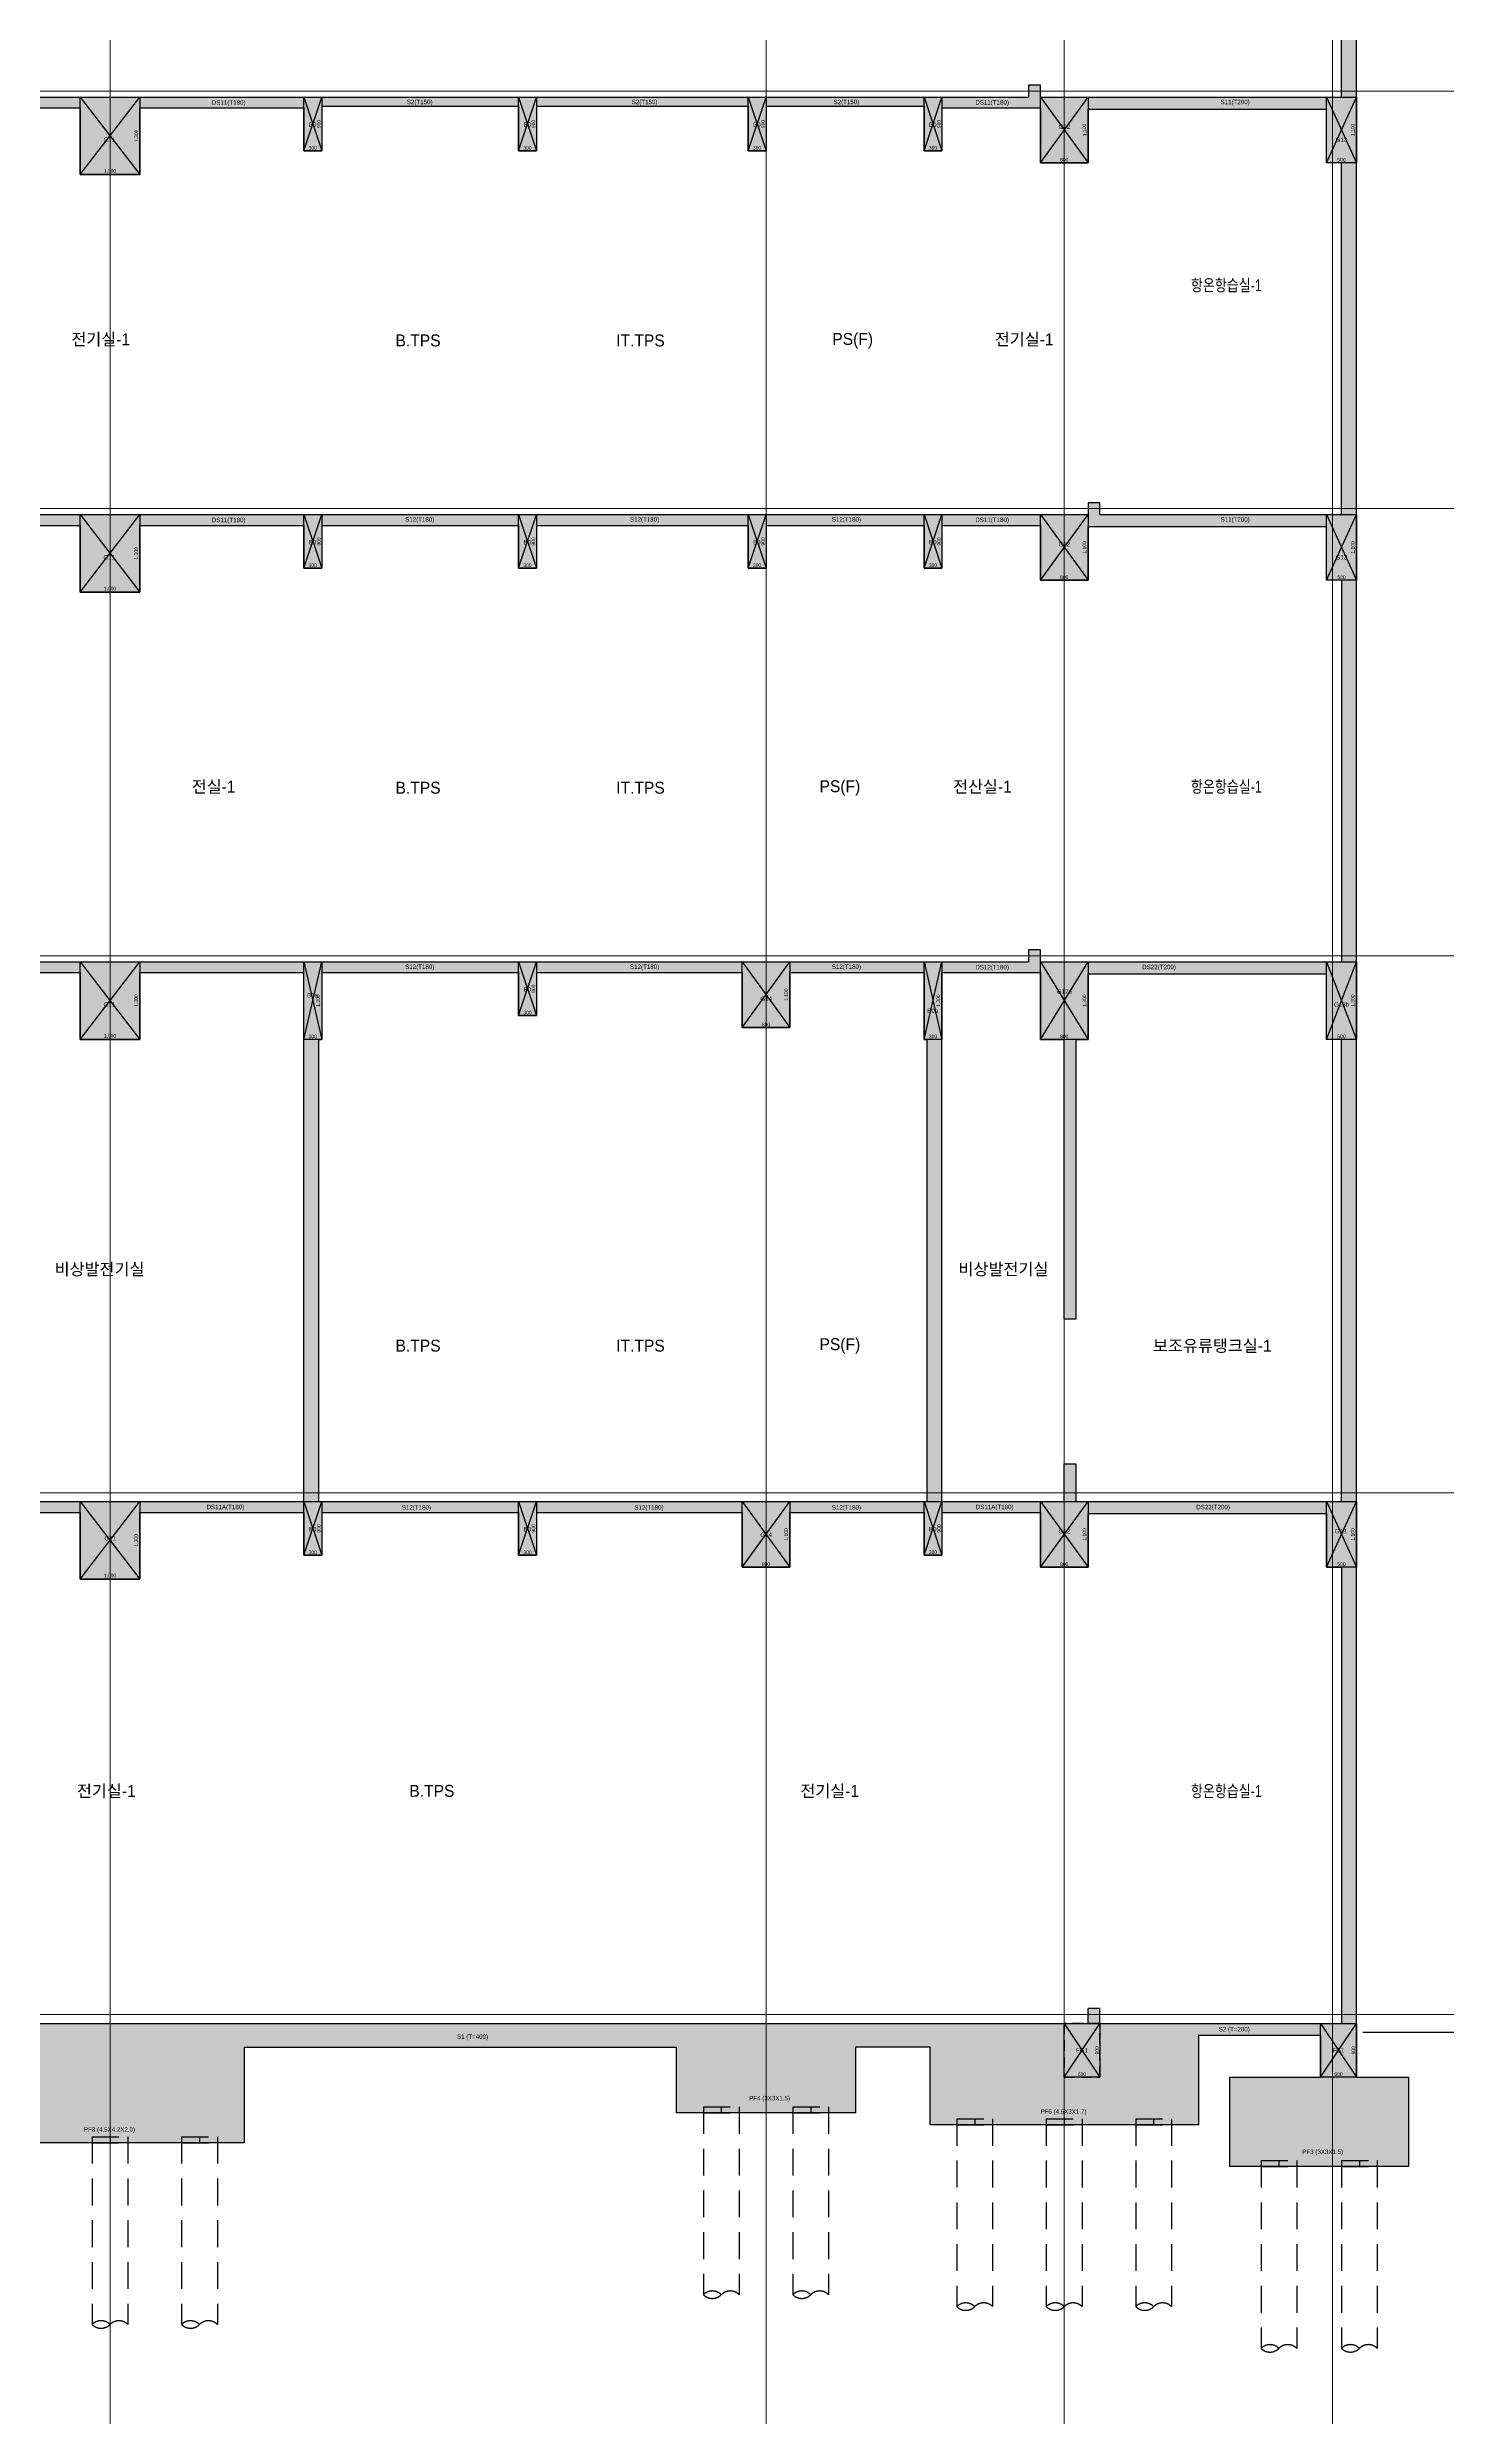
# Model space of a CAD drawing. Header units: millimetres. Extents: x 0 to 841000, y -4805 to 148500.
# Drawn here: x 768338 to 791801, y 28187 to 67913 of the extents above; entities that cross this region are included whole.
import ezdxf
from ezdxf.enums import TextEntityAlignment as Align

# ---------------------------------------------------------------- set-up
doc = ezdxf.new("R2010")
doc.units = ezdxf.units.MM
doc.header["$LTSCALE"] = 250
for name, pattern in [('HID', [2.8, 1.8, -1]), ('HIDDEN', [9.525, 6.35, -3.175]), ('PHANTOM2', [31.75, 15.875, -3.175, 3.175, -3.175, 3.175, -3.175])]:
    doc.linetypes.add(name, pattern=pattern)
doc.layers.get('Defpoints').update_dxf_attribs({"color": 151})
for name, color, linetype in [('A-CON', 2, 'Continuous'), ('A-CON-HID', 4, 'HID'), ('A-SITE', 3, 'PHANTOM2'), ('구조SOLID', 253, 'Continuous'), ('기초', 5, 'HIDDEN')]:
    doc.layers.add(name, color=color, linetype=linetype)
for name, color, linetype, plot in [('AS-HIDLINE', 205, 'Continuous', False), ('NO-TEXT', 150, 'Continuous', False), ('NOPLOT', 191, 'Continuous', False)]:
    doc.layers.add(name, color=color, linetype=linetype, plot=plot)
doc.layers.add('CEN', color=1, linetype='Continuous', lineweight=9)
doc.styles.add('Gdim', font='Dotum.ttf')
doc.dimstyles.new('G-Xdim', dxfattribs={"dimscale": 30, "dimtxt": 2, "dimasz": 1, "dimexe": 1.2, "dimexo": 1.2, "dimgap": 0, "dimtad": 1, "dimdec": 1, "dimdsep": 46, "dimlunit": 6, "dimtxsty": 'Gdim', "dimcen": 1, "dimse1": 1, "dimse2": 1, "dimsd1": 1, "dimsd2": 1, "dimclrd": 1, "dimclre": 1, "dimclrt": 256, "dimadec": 0, "dimazin": 0, "dimtfac": 1, "dimtdec": 1, "dimtix": 1, "dimtmove": 2, "dimatfit": 1, "dimfxl": 2, "dimtolj": 1, "dimlwd": -1, "dimlwe": -1, "dimarcsym": 0})

# ---------------------------------------------------------------- blocks, each defined once
blk = doc.blocks.new('*D222')
at = {"layer": 'Defpoints', "color": 0, "linetype": 'Continuous', "transparency": 16777216}
for p in [(-200, -1100), (300, -1080), (300, -1100)]:
    blk.add_point(p, dxfattribs=at)
at = {"layer": 'AS-HIDLINE', "linetype": 'Continuous', "transparency": 16777216, "insert": (50, -1050), "char_height": 60, "attachment_point": 5, "style": 'Gdim'}
blk.add_mtext('\\A1;500', dxfattribs=at)
blk = doc.blocks.new('*D223')
at = {"layer": 'Defpoints', "color": 0, "linetype": 'Continuous', "transparency": 16777216}
for p in [(300, 0), (280, 0), (300, -1100)]:
    blk.add_point(p, dxfattribs=at)
at = {"layer": 'AS-HIDLINE', "linetype": 'Continuous', "transparency": 16777216, "insert": (244, -550), "char_height": 60, "attachment_point": 5, "rotation": 90, "style": 'Gdim'}
blk.add_mtext('\\A1;1,100', dxfattribs=at)
blk = doc.blocks.new('*D218')
at = {"layer": 'Defpoints', "color": 0, "linetype": 'Continuous', "transparency": 16777216}
for p in [(-550, -900), (50, -880), (50, -900)]:
    blk.add_point(p, dxfattribs=at)
at = {"layer": 'AS-HIDLINE', "linetype": 'Continuous', "transparency": 16777216, "insert": (-250, -850), "char_height": 60, "attachment_point": 5, "style": 'Gdim'}
blk.add_mtext('\\A1;600', dxfattribs=at)
blk = doc.blocks.new('*D219')
at = {"layer": 'Defpoints', "color": 0, "linetype": 'Continuous', "transparency": 16777216}
for p in [(50, 0), (30, 0), (50, -900)]:
    blk.add_point(p, dxfattribs=at)
at = {"layer": 'AS-HIDLINE', "linetype": 'Continuous', "transparency": 16777216, "insert": (0, -450), "char_height": 60, "attachment_point": 5, "rotation": 90, "style": 'Gdim'}
blk.add_mtext('\\A1;900', dxfattribs=at)
blk = doc.blocks.new('*D184')
at = {"layer": 'Defpoints', "color": 0, "linetype": 'Continuous', "transparency": 16777216}
for p in [(-500, -1100), (300, -1080), (300, -1100)]:
    blk.add_point(p, dxfattribs=at)
at = {"layer": 'AS-HIDLINE', "linetype": 'Continuous', "transparency": 16777216, "insert": (-100, -1050), "char_height": 60, "attachment_point": 5, "style": 'Gdim'}
blk.add_mtext('\\A1;800', dxfattribs=at)
blk = doc.blocks.new('*D185')
at = {"layer": 'Defpoints', "color": 0, "linetype": 'Continuous', "transparency": 16777216}
for p in [(300, 0), (280, 0), (300, -1100)]:
    blk.add_point(p, dxfattribs=at)
at = {"layer": 'AS-HIDLINE', "linetype": 'Continuous', "transparency": 16777216, "insert": (244, -550), "char_height": 60, "attachment_point": 5, "rotation": 90, "style": 'Gdim'}
blk.add_mtext('\\A1;1,100', dxfattribs=at)
blk = doc.blocks.new('*D226')
at = {"layer": 'Defpoints', "color": 0, "linetype": 'Continuous', "transparency": 16777216}
for p in [(-700, -1300), (300, -1280), (300, -1300)]:
    blk.add_point(p, dxfattribs=at)
at = {"layer": 'AS-HIDLINE', "linetype": 'Continuous', "transparency": 16777216, "insert": (-200, -1244), "char_height": 60, "attachment_point": 5, "style": 'Gdim'}
blk.add_mtext('\\A1;1,000', dxfattribs=at)
blk = doc.blocks.new('*D227')
at = {"layer": 'Defpoints', "color": 0, "linetype": 'Continuous', "transparency": 16777216}
for p in [(300, 0), (280, 0), (300, -1300)]:
    blk.add_point(p, dxfattribs=at)
at = {"layer": 'AS-HIDLINE', "linetype": 'Continuous', "transparency": 16777216, "insert": (244, -650), "char_height": 60, "attachment_point": 5, "rotation": 90, "style": 'Gdim'}
blk.add_mtext('\\A1;1,300', dxfattribs=at)
blk = doc.blocks.new('*D210')
at = {"layer": 'Defpoints', "color": 0, "linetype": 'Continuous', "transparency": 16777216}
for p in [(-500, -1300), (300, -1280), (300, -1300)]:
    blk.add_point(p, dxfattribs=at)
at = {"layer": 'AS-HIDLINE', "linetype": 'Continuous', "transparency": 16777216, "insert": (-100, -1250), "char_height": 60, "attachment_point": 5, "style": 'Gdim'}
blk.add_mtext('\\A1;800', dxfattribs=at)
blk = doc.blocks.new('*D211')
at = {"layer": 'Defpoints', "color": 0, "linetype": 'Continuous', "transparency": 16777216}
for p in [(300, 0), (280, 0), (300, -1300)]:
    blk.add_point(p, dxfattribs=at)
at = {"layer": 'AS-HIDLINE', "linetype": 'Continuous', "transparency": 16777216, "insert": (244, -650), "char_height": 60, "attachment_point": 5, "rotation": 90, "style": 'Gdim'}
blk.add_mtext('\\A1;1,300', dxfattribs=at)
blk = doc.blocks.new('*D214')
at = {"layer": 'Defpoints', "color": 0, "linetype": 'Continuous', "transparency": 16777216}
for p in [(-200, -1300), (300, -1280), (300, -1300)]:
    blk.add_point(p, dxfattribs=at)
at = {"layer": 'AS-HIDLINE', "linetype": 'Continuous', "transparency": 16777216, "insert": (50, -1250), "char_height": 60, "attachment_point": 5, "style": 'Gdim'}
blk.add_mtext('\\A1;500', dxfattribs=at)
blk = doc.blocks.new('*D215')
at = {"layer": 'Defpoints', "color": 0, "linetype": 'Continuous', "transparency": 16777216}
for p in [(300, 0), (280, 0), (300, -1300)]:
    blk.add_point(p, dxfattribs=at)
at = {"layer": 'AS-HIDLINE', "linetype": 'Continuous', "transparency": 16777216, "insert": (244, -650), "char_height": 60, "attachment_point": 5, "rotation": 90, "style": 'Gdim'}
blk.add_mtext('\\A1;1,300', dxfattribs=at)
blk = doc.blocks.new('파일')
at = {"layer": 'NOPLOT'}
blk.add_line((371, 890, 0), (371, 790, 0), dxfattribs=at)
at = {"layer": 'NOPLOT', "linetype": 'HID'}
blk.add_line((71, 790, 0), (671, 790, 0), dxfattribs=at)
at = {"layer": '기초', "linetype": 'HID'}
for p, q in [((71, 890, 0), (671, 890, 0)), ((71, 890, 0), (71, -2258, 0)), ((671, 890, 0), (671, -2258, 0))]:
    blk.add_line(p, q, dxfattribs=at)
for centre, start, end in [((221, -2408, 0), 45, 135), ((221, -2108, 0), 225, 315), ((521, -2408, 0), 45, 135)]:
    blk.add_arc(centre, 212, start, end, dxfattribs=at)
blk = doc.blocks.new('*D288')
at = {"layer": 'Defpoints', "color": 0, "linetype": 'Continuous', "transparency": 16777216}
for p in [(-300, -900), (0, -880), (0, -900)]:
    blk.add_point(p, dxfattribs=at)
at = {"layer": 'AS-HIDLINE', "linetype": 'Continuous', "transparency": 16777216, "insert": (-150, -850), "char_height": 60, "attachment_point": 5, "style": 'Gdim'}
blk.add_mtext('\\A1;300', dxfattribs=at)
blk = doc.blocks.new('*D289')
at = {"layer": 'Defpoints', "color": 0, "linetype": 'Continuous', "transparency": 16777216}
for p in [(0, 0), (-20, 0), (0, -900)]:
    blk.add_point(p, dxfattribs=at)
at = {"layer": 'AS-HIDLINE', "linetype": 'Continuous', "transparency": 16777216, "insert": (-50, -450), "char_height": 60, "attachment_point": 5, "rotation": 90, "style": 'Gdim'}
blk.add_mtext('\\A1;900', dxfattribs=at)
blk = doc.blocks.new('*D308')
at = {"layer": 'Defpoints', "color": 0, "linetype": 'Continuous', "transparency": 16777216}
for p in [(-300, -1300), (0, -1280), (0, -1300)]:
    blk.add_point(p, dxfattribs=at)
at = {"layer": 'AS-HIDLINE', "linetype": 'Continuous', "transparency": 16777216, "insert": (-150, -1250), "char_height": 60, "attachment_point": 5, "style": 'Gdim'}
blk.add_mtext('\\A1;300', dxfattribs=at)
blk = doc.blocks.new('*D309')
at = {"layer": 'Defpoints', "color": 0, "linetype": 'Continuous', "transparency": 16777216}
for p in [(0, 0), (-20, 0), (0, -1300)]:
    blk.add_point(p, dxfattribs=at)
at = {"layer": 'AS-HIDLINE', "linetype": 'Continuous', "transparency": 16777216, "insert": (-56, -650), "char_height": 60, "attachment_point": 5, "rotation": 90, "style": 'Gdim'}
blk.add_mtext('\\A1;1,300', dxfattribs=at)
blk = doc.blocks.new('*U109')
at = {"layer": 'AS-HIDLINE', "linetype": 'Continuous'}
for p, q in [((-200, -1100), (300, 0)), ((-200, 0), (300, -1100))]:
    blk.add_line(p, q, dxfattribs=at)
blk.add_lwpolyline([(-200, -1100), (-200, 0), (300, 0), (300, -1100)], close=True, dxfattribs=at)
dim = blk.add_linear_dim(base=(280.13, 0), p1=(300, -1100), p2=(300, 0), angle=90, dimstyle='G-Xdim', override={"dimtxsty": 'Gdim'}, dxfattribs=at)
dim.commit()
dim.dimension.update_dxf_attribs({"geometry": '*D223', "text_midpoint": (244.31, -550)})
dim = blk.add_linear_dim(base=(300, -1080.06), p1=(-200, -1100), p2=(300, -1100), dimstyle='G-Xdim', override={"dimtxsty": 'Gdim'}, dxfattribs=at)
dim.commit()
dim.dimension.update_dxf_attribs({"geometry": '*D222', "text_midpoint": (50, -1050.02)})
blk = doc.blocks.new('*U107')
at = {"layer": 'AS-HIDLINE', "linetype": 'Continuous'}
for p, q in [((-550, -900), (50, 0)), ((-550, 0), (50, -900))]:
    blk.add_line(p, q, dxfattribs=at)
blk.add_lwpolyline([(-550, -900), (-550, 0), (50, 0), (50, -900)], close=True, dxfattribs=at)
dim = blk.add_linear_dim(base=(30.13, 0), p1=(50, -900), p2=(50, 0), angle=90, dimstyle='G-Xdim', override={"dimtxsty": 'Gdim'}, dxfattribs=at)
dim.commit()
dim.dimension.update_dxf_attribs({"geometry": '*D219', "text_midpoint": (0.09, -450)})
dim = blk.add_linear_dim(base=(50, -880.06), p1=(-550, -900), p2=(50, -900), dimstyle='G-Xdim', override={"dimtxsty": 'Gdim'}, dxfattribs=at)
dim.commit()
dim.dimension.update_dxf_attribs({"geometry": '*D218', "text_midpoint": (-250, -850.02)})
blk = doc.blocks.new('*U90')
at = {"layer": 'AS-HIDLINE', "linetype": 'Continuous'}
for p, q in [((-500, -1100), (300, 0)), ((-500, 0), (300, -1100))]:
    blk.add_line(p, q, dxfattribs=at)
blk.add_lwpolyline([(-500, -1100), (-500, 0), (300, 0), (300, -1100)], close=True, dxfattribs=at)
dim = blk.add_linear_dim(base=(280.13, 0), p1=(300, -1100), p2=(300, 0), angle=90, dimstyle='G-Xdim', override={"dimtxsty": 'Gdim'}, dxfattribs=at)
dim.commit()
dim.dimension.update_dxf_attribs({"geometry": '*D185', "text_midpoint": (244.31, -550)})
dim = blk.add_linear_dim(base=(300, -1080.06), p1=(-500, -1100), p2=(300, -1100), dimstyle='G-Xdim', override={"dimtxsty": 'Gdim'}, dxfattribs=at)
dim.commit()
dim.dimension.update_dxf_attribs({"geometry": '*D184', "text_midpoint": (-100, -1050.02)})
blk = doc.blocks.new('*U111')
at = {"layer": 'AS-HIDLINE', "linetype": 'Continuous'}
for p, q in [((-700, -1300), (300, 0)), ((-700, 0), (300, -1300))]:
    blk.add_line(p, q, dxfattribs=at)
blk.add_lwpolyline([(-700, -1300), (-700, 0), (300, 0), (300, -1300)], close=True, dxfattribs=at)
dim = blk.add_linear_dim(base=(280.13, 0), p1=(300, -1300), p2=(300, 0), angle=90, dimstyle='G-Xdim', override={"dimtxsty": 'Gdim'}, dxfattribs=at)
dim.commit()
dim.dimension.update_dxf_attribs({"geometry": '*D227', "text_midpoint": (244.31, -650)})
dim = blk.add_linear_dim(base=(300, -1280.06), p1=(-700, -1300), p2=(300, -1300), dimstyle='G-Xdim', override={"dimtxsty": 'Gdim'}, dxfattribs=at)
dim.commit()
dim.dimension.update_dxf_attribs({"geometry": '*D226', "text_midpoint": (-200, -1244.24)})
blk = doc.blocks.new('*U103')
at = {"layer": 'AS-HIDLINE', "linetype": 'Continuous'}
for p, q in [((-500, -1300), (300, 0)), ((-500, 0), (300, -1300))]:
    blk.add_line(p, q, dxfattribs=at)
blk.add_lwpolyline([(-500, -1300), (-500, 0), (300, 0), (300, -1300)], close=True, dxfattribs=at)
dim = blk.add_linear_dim(base=(280.13, 0), p1=(300, -1300), p2=(300, 0), angle=90, dimstyle='G-Xdim', override={"dimtxsty": 'Gdim'}, dxfattribs=at)
dim.commit()
dim.dimension.update_dxf_attribs({"geometry": '*D211', "text_midpoint": (244.31, -650)})
dim = blk.add_linear_dim(base=(300, -1280.06), p1=(-500, -1300), p2=(300, -1300), dimstyle='G-Xdim', override={"dimtxsty": 'Gdim'}, dxfattribs=at)
dim.commit()
dim.dimension.update_dxf_attribs({"geometry": '*D210', "text_midpoint": (-100, -1250.02)})
blk = doc.blocks.new('*U105')
at = {"layer": 'AS-HIDLINE', "linetype": 'Continuous'}
for p, q in [((-200, -1300), (300, 0)), ((-200, 0), (300, -1300))]:
    blk.add_line(p, q, dxfattribs=at)
blk.add_lwpolyline([(-200, -1300), (-200, 0), (300, 0), (300, -1300)], close=True, dxfattribs=at)
dim = blk.add_linear_dim(base=(280.13, 0), p1=(300, -1300), p2=(300, 0), angle=90, dimstyle='G-Xdim', override={"dimtxsty": 'Gdim'}, dxfattribs=at)
dim.commit()
dim.dimension.update_dxf_attribs({"geometry": '*D215', "text_midpoint": (244.31, -650)})
dim = blk.add_linear_dim(base=(300, -1280.06), p1=(-200, -1300), p2=(300, -1300), dimstyle='G-Xdim', override={"dimtxsty": 'Gdim'}, dxfattribs=at)
dim.commit()
dim.dimension.update_dxf_attribs({"geometry": '*D214', "text_midpoint": (50, -1250.02)})
blk = doc.blocks.new('*U142')
at = {"layer": 'AS-HIDLINE', "linetype": 'Continuous'}
for p, q in [((-300, -900), (0, 0)), ((-300, 0), (0, -900))]:
    blk.add_line(p, q, dxfattribs=at)
blk.add_lwpolyline([(-300, -900), (-300, 0), (0, 0), (0, -900)], close=True, dxfattribs=at)
dim = blk.add_linear_dim(base=(-19.87, 0), p1=(0, -900), p2=(0, 0), angle=90, dimstyle='G-Xdim', override={"dimtxsty": 'Gdim'}, dxfattribs=at)
dim.commit()
dim.dimension.update_dxf_attribs({"geometry": '*D289', "text_midpoint": (-49.91, -450)})
dim = blk.add_linear_dim(base=(0, -880.06), p1=(-300, -900), p2=(0, -900), dimstyle='G-Xdim', override={"dimtxsty": 'Gdim'}, dxfattribs=at)
dim.commit()
dim.dimension.update_dxf_attribs({"geometry": '*D288', "text_midpoint": (-150, -850.02)})
blk = doc.blocks.new('*U154')
at = {"layer": 'AS-HIDLINE', "linetype": 'Continuous'}
for p, q in [((-300, -1300), (0, 0)), ((-300, 0), (0, -1300))]:
    blk.add_line(p, q, dxfattribs=at)
blk.add_lwpolyline([(-300, -1300), (-300, 0), (0, 0), (0, -1300)], close=True, dxfattribs=at)
dim = blk.add_linear_dim(base=(-19.87, 0), p1=(0, -1300), p2=(0, 0), angle=90, dimstyle='G-Xdim', override={"dimtxsty": 'Gdim'}, dxfattribs=at)
dim.commit()
dim.dimension.update_dxf_attribs({"geometry": '*D309', "text_midpoint": (-55.69, -650)})
dim = blk.add_linear_dim(base=(0, -1280.06), p1=(-300, -1300), p2=(0, -1300), dimstyle='G-Xdim', override={"dimtxsty": 'Gdim'}, dxfattribs=at)
dim.commit()
dim.dimension.update_dxf_attribs({"geometry": '*D308', "text_midpoint": (-150, -1250.02)})

msp = doc.modelspace()

# ---------------------------------------------------------------- hatches: boundary and pattern name
at = {"layer": '구조SOLID'}
h = msp.add_hatch(color=256, dxfattribs=at)
h.dxf.hatch_style = 1
h.paths.add_polyline_path([(785788.209, 59878.931), (789788.209, 59878.931), (789788.209, 58978.931), (790038.209, 58978.931), (790038.209, 55535.266), (790288.209, 55535.266), (790288.209, 76128.931), (790088.209, 76128.931), (790088.209, 75828.931), (789888.209, 75798.931), (789888.209, 75678.931), (789918.209, 75678.931), (789918.209, 75693.931), (789933.209, 75693.931), (789933.209, 75678.931), (790088.209, 75678.931), (790088.209, 74878.931), (748688.209, 74878.931), (748688.209, 75678.931), (748843.209, 75678.931), (748843.209, 75693.931), (748858.209, 75693.931), (748858.209, 75678.931), (748888.209, 75678.931), (748888.209, 75798.931), (748688.209, 75828.931), (748688.209, 76128.931), (748488.209, 76128.931), (748488.209, 55535.266), (748738.209, 55535.266), (748738.209, 58978.931), (748988.209, 58978.931), (748988.209, 59878.931), (752988.209, 59878.931), (752988.209, 58978.931), (753788.209, 58978.931), (753788.209, 59898.931), (757438.209, 59898.931), (757438.209, 59178.931), (757738.209, 59178.931), (757738.209, 59898.931), (760638.209, 59898.931), (760638.209, 59178.93), (760938.209, 59178.93), (760938.209, 59898.931), (765238.209, 59898.931), (765238.209, 59178.93), (765538.209, 59178.93), (765538.209, 59898.931), (768888.209, 59898.931), (768888.209, 58778.931), (769888.209, 58778.931), (769888.209, 59898.931), (772638.209, 59898.931), (772638.209, 59178.93), (772938.209, 59178.93), (772938.209, 59898.931), (776238.209, 59898.931), (776238.209, 59178.93), (776538.209, 59178.93), (776538.209, 59898.931), (780088.209, 59898.931), (780088.209, 59178.93), (780388.209, 59178.93), (780388.209, 59898.931), (783038.209, 59898.931), (783038.209, 59178.931), (783338.209, 59178.931), (783338.209, 59898.931), (784988.209, 59898.931), (784988.209, 58978.931), (785788.209, 58978.931)])
h.paths.add_polyline_path([(765488.208, 60078.931), (765488.208, 60278.93), (765288.208, 60278.93), (765288.208, 60078.931), (752988.209, 60078.931), (752988.209, 60278.931), (752788.209, 60278.931), (752788.209, 60078.931), (748738.209, 60078.931), (748738.209, 65978.931), (748988.209, 65978.931), (748988.209, 66878.931), (752988.209, 66878.931), (752988.209, 65978.931), (753788.209, 65978.931), (753788.209, 66898.931), (757438.209, 66898.931), (757438.209, 66178.93), (757738.209, 66178.93), (757738.209, 66928.931), (760638.209, 66928.931), (760638.209, 66178.929), (760938.209, 66178.929), (760938.209, 66928.931), (765238.209, 66928.931), (765238.209, 66178.929), (765538.209, 66178.929), (765538.209, 66898.931), (768888.209, 66898.931), (768888.209, 65778.931), (769888.209, 65778.931), (769888.209, 66898.931), (772638.209, 66898.931), (772638.209, 66178.93), (772938.209, 66178.93), (772938.209, 66928.931), (776238.209, 66928.931), (776238.209, 66178.93), (776538.209, 66178.93), (776538.209, 66928.931), (780088.209, 66928.931), (780088.209, 66178.93), (780388.209, 66178.93), (780388.209, 66928.931), (783038.209, 66928.931), (783038.209, 66178.93), (783338.209, 66178.93), (783338.209, 66898.931), (784988.209, 66898.931), (784988.209, 65978.931), (785788.209, 65978.931), (785788.209, 66878.931), (789788.209, 66878.931), (789788.209, 65978.931), (790038.209, 65978.931), (790038.209, 60078.931), (785988.209, 60078.931), (785988.209, 60278.931), (785788.209, 60278.931), (785788.209, 60078.931)], flags=16)
h.paths.add_polyline_path([(784988.209, 67078.931), (784988.209, 67278.931), (784788.209, 67278.931), (784788.209, 67078.931), (753988.209, 67078.931), (753988.209, 67278.931), (753788.209, 67278.931), (753788.209, 67078.931), (748738.209, 67078.931), (748738.209, 73778.931), (748988.209, 73778.931), (748988.209, 74698.931), (752988.209, 74698.931), (752988.209, 73578.931), (753788.209, 73578.931), (753788.209, 74698.931), (768888.209, 74698.931), (768888.209, 73578.931), (769888.209, 73578.931), (769888.209, 74698.931), (784988.209, 74698.931), (784988.209, 73578.931), (785788.209, 73578.931), (785788.209, 74698.931), (789788.209, 74698.931), (789788.209, 73778.931), (790038.209, 73778.931), (790038.209, 67078.931)], flags=16)
h = msp.add_hatch(color=256, dxfattribs=at)
h.dxf.hatch_style = 1
h.paths.add_polyline_path([(771638.209, 34378.931), (778888.209, 34378.931), (778888.209, 33278.931), (781888.209, 33278.931), (781888.209, 34378.931), (783138.209, 34378.931), (783138.209, 33078.931), (787638.209, 33078.931), (787638.209, 34578.931), (789688.21, 34578.931), (789688.21, 33878.931), (788163.209, 33878.931), (788163.209, 32378.931), (791163.209, 32378.931), (791163.209, 33878.931), (790288.209, 33878.931), (790288.209, 55535.266), (790038.209, 55535.266), (790038.209, 52578.931), (784988.209, 52578.931), (784988.209, 52778.931), (784788.209, 52778.931), (784788.209, 52578.931), (753988.209, 52578.931), (753988.209, 52778.931), (753788.209, 52778.931), (753788.209, 52578.931), (748738.209, 52578.931), (748738.209, 55535.266), (748488.209, 55535.266), (748488.209, 51478.931), (748988.209, 51478.931), (748988.209, 52378.931), (752988.209, 52378.931), (752988.209, 51478.931), (753788.209, 51478.931), (753788.209, 52398.931), (757988.211, 52398.931), (757988.211, 47478.931), (748738.209, 47478.931), (748738.209, 47678.931), (748488.209, 47678.931), (748488.209, 33878.931), (749088.208, 33878.931), (749088.208, 34578.931), (751138.209, 34578.931), (751138.209, 32978.931), (755638.209, 32978.931), (755638.209, 34278.931), (756888.211, 34278.931), (756888.211, 33178.931), (759888.211, 33178.931), (759888.211, 34278.931), (765788.209, 34278.931), (765888.209, 34378.931), (767138.209, 34378.931), (767138.209, 32778.931), (771638.209, 32778.931)])
h.paths.add_polyline_path([(765588.209, 34778.931), (765588.209, 35028.931), (765388.209, 35028.931), (765388.209, 34678.931), (752988.209, 34678.931), (752988.209, 35028.931), (752788.209, 35028.931), (752788.209, 34778.931), (748738.209, 34778.931), (748738.209, 42478.931), (748988.209, 42478.931), (748988.209, 43378.931), (752988.209, 43378.931), (752988.209, 42478.931), (753788.209, 42478.931), (753788.209, 43378.931), (757988.211, 43378.931), (757988.211, 42428.931), (758788.211, 42428.931), (758788.211, 43348.931), (760638.209, 43348.931), (760638.209, 42628.931), (760938.209, 42628.931), (760938.209, 43348.931), (765238.209, 43348.931), (765238.209, 42628.931), (765538.209, 42628.931), (765538.209, 43348.931), (768888.209, 43348.931), (768888.209, 42228.931), (769888.209, 42228.931), (769888.209, 43348.931), (772638.209, 43348.931), (772638.209, 42628.931), (772938.209, 42628.931), (772938.209, 43348.931), (776238.209, 43348.931), (776238.209, 42628.931), (776538.209, 42628.931), (776538.209, 43348.931), (779988.209, 43348.931), (779988.209, 42428.931), (780788.209, 42428.931), (780788.209, 43348.931), (783038.209, 43348.931), (783038.209, 42628.931), (783338.209, 42628.931), (783338.209, 43348.931), (784988.209, 43348.931), (784988.209, 42428.931), (785788.209, 42428.931), (785788.209, 43328.931), (789788.209, 43328.931), (789788.209, 42428.931), (790038.209, 42428.931), (790038.209, 34778.931), (785988.209, 34778.931), (785988.209, 35028.931), (785788.209, 35028.931), (785788.209, 34778.931)], flags=16)
h.paths.add_polyline_path([(765538.209, 43528.931), (765538.209, 52398.931), (768888.209, 52398.931), (768888.209, 51278.931), (769888.209, 51278.931), (769888.209, 52398.931), (772638.209, 52398.931), (772638.209, 43528.931)], flags=16)
h.paths.add_polyline_path([(772888.209, 43528.931), (772888.209, 51278.93), (772938.209, 51278.93), (772938.209, 52398.931), (776238.209, 52398.931), (776238.209, 51678.93), (776538.209, 51678.93), (776538.209, 52398.931), (779988.209, 52398.931), (779988.209, 51478.931), (780788.209, 51478.931), (780788.209, 52398.931), (783038.209, 52398.931), (783038.209, 51278.931), (783088.209, 51278.931), (783088.209, 43528.931)], flags=16)
h.paths.add_polyline_path([(765288.209, 43528.931), (758188.211, 43528.931), (758188.211, 46878.931), (758288.211, 46878.931), (758288.211, 47478.931), (758188.211, 47478.931), (758188.211, 51478.931), (758788.211, 51478.931), (758788.211, 52398.931), (760638.209, 52398.931), (760638.209, 51678.93), (760938.209, 51678.93), (760938.209, 52398.931), (765238.209, 52398.931), (765238.209, 51278.93), (765288.209, 51278.93)], flags=16)
h.paths.add_polyline_path([(757988.211, 43578.931), (755688.211, 43578.931), (755688.211, 43663.931), (755488.211, 43663.931), (755488.211, 43578.931), (748738.209, 43578.931), (748738.209, 46878.931), (748988.209, 46878.931), (748988.209, 47278.931), (753138.209, 47278.931), (753138.209, 46878.931), (753638.209, 46878.931), (753638.209, 47278.931), (755388.211, 47278.931), (755388.211, 46878.931), (755488.211, 46878.931), (755488.211, 46093.931), (755688.211, 46093.931), (755688.211, 47278.931), (757988.211, 47278.931)], flags=16)
h.paths.add_polyline_path([(783338.209, 43528.931), (783338.209, 52398.931), (784988.209, 52398.931), (784988.209, 51278.931), (785388.209, 51278.931), (785388.209, 46593.931), (785588.209, 46593.931), (785588.209, 51278.931), (785788.209, 51278.931), (785788.209, 52378.931), (789788.209, 52378.931), (789788.209, 51278.931), (790038.209, 51278.931), (790038.209, 43528.931), (785588.209, 43528.931), (785588.209, 44163.931), (785388.209, 44163.931), (785388.209, 43528.931)], flags=16)

# ---------------------------------------------------------------- linework, layer by layer
at = {"layer": 'A-CON'}
for p, q in [((784988.209, 67278.931), (784788.209, 67278.931)), ((784788.209, 67278.931), (784788.209, 67078.931)), ((784988.209, 67078.931), (784988.209, 67278.931)), ((753988.209, 67078.931), (784788.209, 67078.931)), ((765538.209, 66898.931), (768888.209, 66898.931)), ((768888.209, 66898.931), (768888.209, 65778.931)), ((769888.209, 66898.931), (772638.209, 66898.931)), ((769888.209, 65778.931), (769888.209, 66898.931)), ((772638.209, 66898.93), (772638.209, 66178.93)), ((772938.209, 66928.931), (776238.209, 66928.931)), ((772938.209, 66928.931), (772938.209, 66178.93)), ((776238.209, 66928.93), (776238.209, 66178.93)), ((776538.209, 66928.931), (780088.209, 66928.931)), ((776538.209, 66928.93), (776538.209, 66178.93)), ((780088.209, 66928.931), (780088.209, 66178.93)), ((780388.209, 66928.931), (783038.209, 66928.931)), ((780388.209, 66928.931), (780388.209, 66178.93)), ((783038.209, 66928.93), (783038.209, 66178.93)), ((783338.209, 66898.931), (784988.209, 66898.931)), ((783338.209, 66898.93), (783338.209, 66178.93)), ((784988.209, 67078.931), (790038.209, 67078.931)), ((784988.209, 66898.931), (784988.209, 65978.931)), ((785788.209, 66878.931), (789788.209, 66878.931)), ((785788.209, 65978.931), (785788.209, 66878.931)), ((789788.209, 65978.931), (789788.209, 66878.931)), ((772638.209, 66178.93), (772938.209, 66178.93)), ((776238.209, 66178.93), (776538.209, 66178.93)), ((780088.209, 66178.93), (780388.209, 66178.93)), ((783038.209, 66178.93), (783338.209, 66178.93, 0)), ((784988.209, 65978.931), (785788.209, 65978.931)), ((790038.209, 65978.931), (789788.209, 65978.931)), ((790038.209, 60078.931), (790038.209, 65978.931)), ((768888.209, 65778.931), (769888.209, 65778.931)), ((765488.208, 60078.931), (785788.209, 60078.931)), ((785988.209, 60278.931), (785788.209, 60278.931)), ((785788.209, 60278.931), (785788.209, 60078.931)), ((785988.209, 60078.931), (785988.209, 60278.931)), ((785988.209, 60078.931), (790038.209, 60078.931)), ((765538.209, 59898.931), (768888.209, 59898.931)), ((768888.209, 59898.931), (768888.209, 58778.931)), ((769888.209, 59898.931), (772638.209, 59898.931)), ((769888.209, 58778.931), (769888.209, 59898.931)), ((772638.209, 59898.931), (772638.209, 59178.93)), ((772938.209, 59898.931), (776238.209, 59898.931)), ((772938.209, 59898.93), (772938.209, 59178.93)), ((776238.209, 59898.93), (776238.209, 59178.93)), ((776538.209, 59898.931), (780088.209, 59898.931)), ((776538.209, 59898.93), (776538.209, 59178.93)), ((780088.209, 59898.93), (780088.209, 59178.93)), ((780388.209, 59898.931), (783038.209, 59898.931)), ((780388.209, 59898.93), (780388.209, 59178.93)), ((783038.209, 59898.931), (783038.209, 59178.931)), ((783338.209, 59898.931), (784988.209, 59898.931)), ((783338.209, 59898.931), (783338.209, 59178.931)), ((784988.209, 59898.931), (784988.209, 58978.931)), ((785788.209, 59878.931), (789788.209, 59878.931)), ((785788.209, 58978.931), (785788.209, 59878.931)), ((789788.209, 58978.931), (789788.209, 59878.931)), ((772638.209, 59178.93), (772938.209, 59178.93)), ((776238.209, 59178.93), (776538.209, 59178.93)), ((780088.209, 59178.93), (780388.209, 59178.93)), ((783038.209, 59178.931), (783338.209, 59178.931, 0)), ((784988.209, 58978.931), (785788.209, 58978.931)), ((790038.209, 58978.931), (789788.209, 58978.931)), ((790038.209, 58978.931), (790038.209, 52578.931)), ((768888.209, 58778.931), (769888.209, 58778.931)), ((753988.209, 52578.931), (784788.209, 52578.931)), ((784988.209, 52778.931), (784788.209, 52778.931)), ((784788.209, 52778.931), (784788.209, 52578.931)), ((784988.209, 52578.931), (784988.209, 52778.931)), ((784988.209, 52578.931), (790038.209, 52578.931)), ((765538.209, 52398.931), (768888.209, 52398.931)), ((768888.209, 52398.931), (768888.209, 51278.931)), ((769888.209, 52398.931), (772638.209, 52398.931)), ((769888.209, 51278.931), (769888.209, 52398.931)), ((772638.209, 43528.931), (772638.209, 52398.931)), ((772938.209, 52398.931), (776238.209, 52398.931)), ((772938.209, 52398.93), (772938.209, 51278.93)), ((776238.209, 52398.93), (776238.209, 51678.93)), ((776538.209, 52398.931), (779988.209, 52398.931)), ((776538.209, 52398.93), (776538.209, 51678.93)), ((779988.209, 52398.931), (779988.209, 51478.931)), ((780788.209, 52398.931), (783038.209, 52398.931)), ((780788.209, 51478.931), (780788.209, 52398.931)), ((783038.209, 52398.931), (783038.209, 51278.931)), ((783338.209, 43528.931), (783338.209, 52398.931)), ((783338.209, 52398.931), (784988.209, 52398.931)), ((784988.209, 52398.931), (784988.209, 51278.931)), ((785788.209, 52378.931), (789788.209, 52378.931)), ((785788.209, 51278.931), (785788.209, 52378.931)), ((789788.209, 51278.931), (789788.209, 52378.931)), ((776238.209, 51678.93), (776538.209, 51678.93)), ((768888.209, 51278.931), (769888.209, 51278.931)), ((772888.209, 43528.931), (772888.209, 51278.93)), ((772888.209, 51278.93), (772938.209, 51278.93)), ((779988.209, 51478.931), (780788.209, 51478.931)), ((783038.209, 51278.931), (783088.209, 51278.931, 0)), ((783088.209, 43528.931), (783088.209, 51278.931)), ((784988.209, 51278.931), (785388.209, 51278.931)), ((785388.209, 46593.931), (785388.209, 51278.931)), ((785588.209, 46593.931), (785588.209, 51278.931)), ((785588.209, 51278.931), (785788.209, 51278.931)), ((790038.209, 51278.931), (789788.209, 51278.931)), ((790038.209, 43528.931), (790038.209, 51278.931)), ((785388.209, 46593.931), (785588.209, 46593.931)), ((785388.209, 43528.931), (785388.209, 44163.931)), ((785388.209, 44163.931), (785588.209, 44163.931)), ((785588.209, 43528.931), (785588.209, 44163.931)), ((765538.209, 43528.931), (772638.209, 43528.931)), ((765538.209, 43348.931), (768888.209, 43348.931)), ((768888.209, 43348.931), (768888.209, 42228.931)), ((769888.209, 43348.931), (772638.209, 43348.931)), ((769888.209, 42228.931), (769888.209, 43348.931)), ((772638.209, 43348.931), (772638.209, 42628.931)), ((772888.209, 43528.931), (783088.209, 43528.931)), ((772938.209, 43348.931), (772938.209, 42628.931)), ((772938.209, 43348.931), (776238.209, 43348.931)), ((776238.209, 43348.931), (776238.209, 42628.931)), ((776538.209, 43348.931), (776538.209, 42628.931)), ((776538.209, 43348.931), (779988.209, 43348.931)), ((779988.209, 43348.931), (779988.209, 42428.931)), ((780788.209, 43348.931), (783038.209, 43348.931)), ((780788.209, 42428.931), (780788.209, 43348.931)), ((783038.209, 43348.931), (783038.209, 42628.931)), ((783338.209, 43528.931), (785388.209, 43528.931)), ((783338.209, 43348.931), (783338.209, 42628.931)), ((783338.209, 43348.931), (784988.209, 43348.931)), ((784988.209, 43348.931), (784988.209, 42428.931)), ((785588.209, 43528.931), (790038.209, 43528.931)), ((785788.209, 42428.931), (785788.209, 43328.931)), ((785788.209, 43328.931), (789788.209, 43328.931)), ((789788.209, 43328.931), (789788.209, 42428.931)), ((772638.209, 42628.931), (772938.209, 42628.931)), ((776238.209, 42628.931), (776538.209, 42628.931)), ((783038.209, 42628.931), (783338.209, 42628.931)), ((768888.209, 42228.931), (769888.209, 42228.931)), ((779988.209, 42428.931), (780788.209, 42428.931)), ((784988.209, 42428.931), (785788.209, 42428.931)), ((789788.209, 42428.931), (790038.209, 42428.931)), ((790038.209, 42428.931), (790038.209, 34778.931)), ((785988.209, 35028.931), (785788.209, 35028.931)), ((785788.209, 34778.931), (785788.209, 35028.931)), ((785988.209, 34778.931), (785988.209, 35028.931)), ((765588.209, 34778.931), (785788.209, 34778.931)), ((785988.209, 34778.931), (790038.209, 34778.931)), ((789688.21, 34578.931), (787638.209, 34578.931)), ((787638.209, 34578.931), (787638.209, 33078.931)), ((789688.21, 34578.931), (789688.21, 33878.931)), ((771638.209, 34378.931), (778888.209, 34378.931)), ((771638.209, 34378.931), (771638.209, 32778.931)), ((778888.209, 33278.931), (778888.209, 34378.931)), ((781888.209, 34378.931), (781888.209, 33278.931)), ((783138.209, 34378.931), (781888.209, 34378.931)), ((783138.209, 33078.931), (783138.209, 34378.931)), ((788163.209, 32378.931), (788163.209, 33878.931)), ((788163.209, 33878.931), (789688.21, 33878.931)), ((790288.209, 33878.931), (791163.209, 33878.931)), ((791163.209, 33878.931), (791163.209, 32378.931)), ((781888.209, 33278.931), (778888.209, 33278.931)), ((787638.209, 33078.931), (783138.209, 33078.931)), ((771638.209, 32778.931), (767138.209, 32778.931)), ((791163.209, 32378.931), (788163.209, 32378.931))]:
    msp.add_line(p, q, dxfattribs=at)
for points in [[(790288.209, 33878.931), (790288.209, 76128.931)], [(790038.209, 67078.931), (790038.209, 73778.931), (789788.209, 73778.931), (789788.209, 74698.931), (785788.209, 74698.931), (785788.209, 73578.931), (784988.209, 73578.931), (784988.209, 74698.931), (769888.209, 74698.931), (769888.209, 73578.931), (768888.209, 73578.931), (768888.209, 74698.931), (753788.209, 74698.931), (753788.209, 73578.931), (752988.209, 73578.931), (752988.209, 74698.931), (748988.209, 74698.931), (748988.209, 73778.931), (748738.209, 73778.931), (748738.209, 67078.931)]]:
    msp.add_lwpolyline(points, dxfattribs=at)
at = {"layer": 'A-CON-HID', "linetype": 'HID', "ltscale": 0.4}
msp.add_lwpolyline([(785388.21, 34778.931), (785388.21, 33878.931), (785988.209, 33878.931), (785988.209, 34778.931)], close=True, dxfattribs=at)
at = {"layer": 'A-SITE', "linetype": 'Continuous'}
msp.add_line((792438.209, 34628.931), (790396.709, 34628.931), dxfattribs=at)
at = {"layer": 'CEN'}
for p, q in [((769388.209, 105175.547), (769388.209, 23234.416)), ((780388.209, 105175.547), (780388.209, 23234.416)), ((785388.209, 105175.547), (785388.209, 23234.416)), ((789888.209, 105175.547), (789888.209, 23234.416)), ((789888.209, 104995.825), (789888.209, 23234.416)), ((745088.209, 67178.931), (801382.413, 67178.931)), ((745088.209, 60178.931), (801382.413, 60178.931)), ((745088.209, 52678.931), (801382.413, 52678.931)), ((747623.936, 43678.931), (801382.413, 43678.931)), ((650617.846, 34928.931), (801382.413, 34928.931))]:
    msp.add_line(p, q, dxfattribs=at)

# ---------------------------------------------------------------- block references
at = {"layer": 'AS-HIDLINE', "linetype": 'Continuous'}
for name, p in [('*U111', (769588.209, 67078.931)), ('*U142', (772938.21, 67078.93)), ('*U142', (776538.21, 67078.93)), ('*U142', (780388.21, 67078.93)), ('*U142', (783338.21, 67078.93)), ('*U90', (785488.209, 67078.931)), ('*U109', (789988.209, 67078.931)), ('*U111', (769588.209, 60078.931)), ('*U142', (772938.209, 60078.93)), ('*U142', (776538.209, 60078.93)), ('*U142', (780388.209, 60078.93)), ('*U142', (783338.209, 60078.931)), ('*U90', (785488.209, 60078.931)), ('*U109', (789988.209, 60078.931)), ('*U111', (769588.209, 52578.931)), ('*U154', (772938.209, 52578.93)), ('*U142', (776538.209, 52578.93)), ('*U90', (780488.209, 52578.931)), ('*U154', (783338.209, 52578.931)), ('*U103', (785488.209, 52578.931)), ('*U105', (789988.209, 52578.931)), ('*U111', (769588.209, 43528.931)), ('*U142', (772938.209, 43528.931)), ('*U142', (776538.209, 43528.931)), ('*U90', (780488.209, 43528.931)), ('*U142', (783338.209, 43528.931)), ('*U90', (785488.209, 43528.931)), ('*U109', (789988.209, 43528.931)), ('*U107', (785938.21, 34778.931)), ('*U107', (790238.21, 34778.931))]:
    msp.add_blockref(name, p, dxfattribs=at)
at = {"layer": '기초'}
for p in [(779267.285, 32489.267, 0), (780767.285, 32489.267, 0), (783517.285, 32289.267, 0), (785017.285, 32289.267, 0), (786517.285, 32289.267, 0), (769017.285, 31989.267, 0), (770517.285, 31989.267, 0), (788617.285, 31589.267, 0), (789967.285, 31589.267, 0)]:
    msp.add_blockref('파일', p, dxfattribs=at)

# ---------------------------------------------------------------- texts
at = {"layer": 'AS-HIDLINE', "linetype": 'Continuous', "style": 'Gdim'}
for s, p in [('DS11(T180)', (771378.107, 66989.482)), ('S2(T150)', (774581.835, 66998.162)), ('S2(T150)', (778351.948, 66998.162)), ('S2(T150)', (781736.372, 66998.162)), ('DS11(T180)', (784180.131, 66991.382)), ('S11(T200)', (788254.572, 66998.162)), ('G11', (769376.503, 66364.014)), ('B0', (772783.873, 66617.144)), ('B0', (772783.874, 66617.144)), ('B0', (776383.874, 66617.144)), ('B0', (780233.873, 66617.144)), ('B0', (780233.874, 66617.144)), ('B0', (783183.873, 66617.144)), ('B0', (783183.874, 66617.144)), ('G12', (785390.576, 66583.014)), ('G13', (790037.337, 66364.014)), ('DS11(T180)', (771378.107, 59989.482)), ('S12(T180)', (774581.835, 59998.162)), ('S12(T180)', (778351.948, 59998.162)), ('S12(T180)', (781736.372, 59998.162)), ('DS11(T180)', (784180.131, 59991.382)), ('S11(T200)', (788254.572, 59998.162)), ('B0', (772783.873, 59617.144)), ('B0', (776383.873, 59617.144)), ('B0', (780233.873, 59617.144)), ('B0', (783183.873, 59617.144)), ('G12', (785390.576, 59583.014)), ('G11', (769376.503, 59364.014)), ('G13', (790037.337, 59364.014)), ('S12(T180)', (774581.835, 52498.162)), ('S12(T180)', (778351.948, 52498.162)), ('S12(T180)', (781736.372, 52498.162)), ('DS12(T180)', (784180.131, 52491.382)), ('DS22(T200)', (786978.941, 52493.734)), ('B0', (776383.873, 52117.144)), ('G11', (769376.503, 51864.014)), ('G14', (780390.576, 51960.643)), ('G13b', (790037.337, 51864.014)), ('S12(T180)', (774526.007, 43431.35)), ('S12(T180)', (778425.254, 43431.35)), ('S12(T180)', (781736.372, 43431.35)), ('DS22(T200)', (787885.119, 43437.675)), ('G11', (769392.343, 42916.636)), ('B0', (772783.873, 43067.145)), ('B0', (776383.873, 43067.145)), ('G14', (780390.576, 42973.312)), ('B0', (783183.873, 43067.145)), ('G12', (785390.576, 43033.014)), ('G13', (790023.823, 43033.014)), ('S1 (T=400)', (775467.394, 34558.141)), ('S2 (T=200)', (788239.798, 34683.208)), ('FG1', (785686.784, 34330.759)), ('FG1', (789986.784, 34330.759)), ('PF4 (3X3X1.5)', (780448.207, 33527.032)), ('PF8 (4.5X4.2X2.0)', (769379.369, 33001.619)), ('PF6 (4.5X3X1.7)', (785376.464, 33301.619)), ('PF3 (3X3X1.5)', (789723.207, 32627.032))]:
    msp.add_text(s, height=75, dxfattribs=at).set_placement(p, align=Align.MIDDLE_CENTER)
at = {"layer": 'AS-HIDLINE', "color": 1, "linetype": 'Continuous', "style": 'Gdim'}
for s, p in [('B0a', (772783.873, 52019.481)), ('G12a', (785390.576, 52083.014)), ('B0a', (783183.873, 51758.312)), ('DS11A(T180)', (771322.579, 43439.482)), ('DS11A(T180)', (784222.579, 43439.482))]:
    msp.add_text(s, height=75, dxfattribs=at).set_placement(p, align=Align.MIDDLE_CENTER)
at = {"layer": 'NO-TEXT', "style": 'Gdim', "width": 0.8}
for p in [(788107.539, 63929.342), (788107.539, 55520.767), (788107.539, 38679.342)]:
    msp.add_text('항온항습실-1', height=200, dxfattribs=at).set_placement(p, align=Align.MIDDLE)
at = {"layer": 'NO-TEXT', "style": 'Gdim'}
for s, p in [('전기실-1', (769232.039, 63020.767)), ('B.TPS', (774553.326, 62999.364)), ('IT.TPS', (778283.172, 62999.364)), ('PS(F)', (781841.298, 62999.364)), ('전기실-1', (784717.255, 63020.767)), ('전실-1', (771125.253, 55520.767)), ('PS(F)', (781626.593, 55499.364)), ('전산실-1', (784016.679, 55520.767)), ('B.TPS', (774553.326, 55499.364)), ('IT.TPS', (778283.172, 55499.364)), ('비상발전기실', (769212.791, 47429.342)), ('비상발전기실', (784368.763, 47429.342)), ('B.TPS', (774553.326, 46144.471)), ('IT.TPS', (778283.172, 46144.471)), ('PS(F)', (781626.593, 46144.471)), ('보조유류탱크실-1', (787871.992, 46144.471)), ('전기실-1', (769326.074, 38679.342)), ('B.TPS', (774785.798, 38679.342)), ('전기실-1', (781456.341, 38679.342))]:
    msp.add_text(s, height=200, dxfattribs=at).set_placement(p, align=Align.MIDDLE)

doc.saveas('drawing.dxf')
